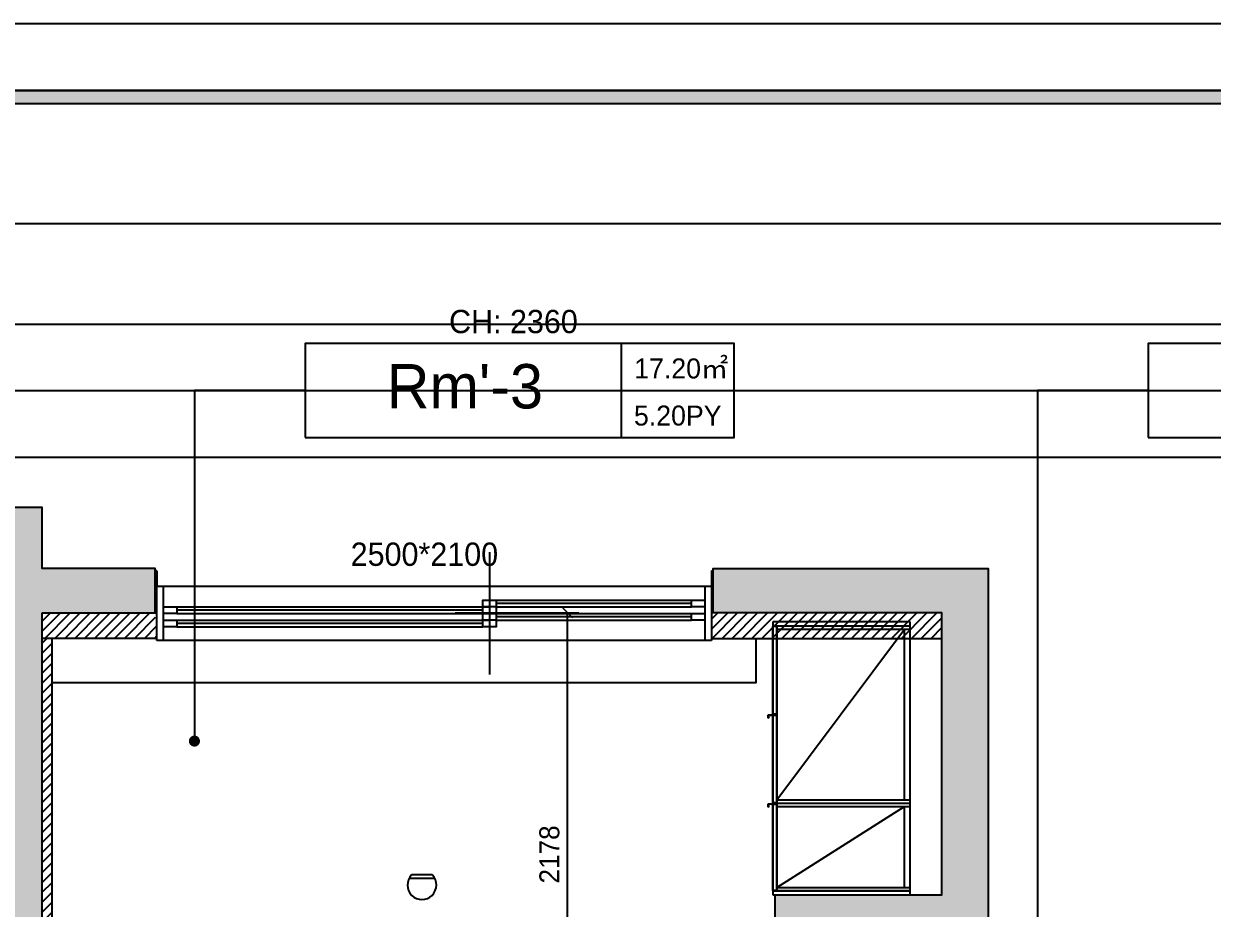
# Model space of a CAD drawing. Header units: millimetres. Extents: x -551172 to 227904, y -3435 to 261611.
# Drawn here: x 178298 to 183656, y 91515 to 95500 of the extents above; entities that cross this region are included whole.
import ezdxf
from ezdxf.enums import TextEntityAlignment as Align

# ---------------------------------------------------------------- set-up
doc = ezdxf.new("R2010")
doc.units = ezdxf.units.MM
doc.header["$LTSCALE"] = 100
doc.header["$PDMODE"] = 3
doc.layers.get('DEFPOINTS').update_dxf_attribs({"color": 248})
for name, color, linetype in [('3TI-CE-LIGHT', 6, 'Continuous'), ('C-LIGHT', 5, 'Continuous'), ('E-DIM(IN)', 14, 'Continuous'), ('F-HAT', 251, 'Continuous'), ('F-LEVEL', 7, 'Continuous'), ('F-SYM', 7, 'Continuous'), ('F-TEXT @ 1', 3, 'Continuous'), ('F-WALL1', 2, 'Continuous'), ('F-WALL2', 3, 'Continuous'), ('F-WIN', 4, 'Continuous'), ('FORM(YOURNAME)-1', 1, 'Continuous'), ('FORM(YOURNAME)-11', 1, 'Continuous')]:
    doc.layers.add(name, color=color, linetype=linetype)
doc.styles.add('HY울릉도L', font='Expo M.ttf')
doc.styles.add('YOURNAME', font='HYWULM.TTF')
doc.dimstyles.new('YOURNAME-50', dxfattribs={"dimscale": 50, "dimtxt": 1.8, "dimasz": 0.9, "dimexe": 1, "dimexo": 3, "dimgap": 0.7, "dimtad": 1, "dimdec": 0, "dimzin": 0, "dimdsep": 46, "dimtxsty": 'YOURNAME', "dimblk": 'ARCHTICK', "dimcen": 0, "dimclrd": 1, "dimclre": 1, "dimclrt": 7, "dimadec": 0, "dimazin": 0, "dimtfac": 1, "dimtdec": 0, "dimtix": 1, "dimtmove": 2, "dimatfit": 3, "dimldrblk": 'ARCHTICK', "dimfxl": 0, "dimtolj": 1, "dimtzin": 0, "dimarcsym": 0})
pattern_1 = [(45, (25200, 0), (-22.4506403, 22.4506403), [])]

# ---------------------------------------------------------------- blocks, each defined once
blk = doc.blocks.new('FORM-ELEVATION')
at = {"layer": 'FORM(YOURNAME)-11'}
h = blk.add_hatch(color=256, dxfattribs=at)
h.dxf.hatch_style = 1
h.paths.add_polyline_path([(-10309, 35708), (71691, 35708), (71691, 35508), (-10309, 35508)])
h.paths.add_polyline_path([(-10309, -21492), (71691, -21492), (71691, -21692), (-10309, -21692)])
at = {"layer": 'DEFPOINTS', "color": 158}
for points in [[(-10309, -21692), (71691, -21692), (71691, 35708), (-10309, 35708)], [(-8309, 33708), (61071, 33708), (61071, -19692), (-8309, -19692)]]:
    blk.add_lwpolyline(points, close=True, dxfattribs=at)
at = {"layer": 'FORM(YOURNAME)-11', "color": 250}
blk.add_lwpolyline([(-11309, -22692), (72691, -22692), (72691, 36708), (-11309, 36708)], close=True, dxfattribs=at)
at = {"layer": 'FORM(YOURNAME)-11'}
blk.add_lwpolyline([(-10309, 35708), (71691, 35708), (71691, 35508), (-10309, 35508)], close=True, dxfattribs=at)
at = {"layer": 'FORM(YOURNAME)-11', "color": 3, "style": 'YOURNAME'}
for tag, height, p in [('1', 450, (71041, -1219)), ('2', 450, (71041, -1863)), ('3', 450, (71041, -3150)), ('4', 450, (71041, -5081)), ('5', 515, (71041, -7398)), ('6', 515, (71041, -9650)), ('7', 515, (71041, -11903)), ('8', 515, (71041, -14155)), ('9', 515, (71041, -16408)), ('10', 515, (66791, -18596)), ('11', 515, (71041, -18660)), ('12', 515, (66791, -20848)), ('13', 515, (71041, -20848))]:
    blk.add_attdef(tag, text='', height=height, dxfattribs=at).set_placement(p, align=Align.MIDDLE_RIGHT)
blk = doc.blocks.new('*U717')
at = {"layer": 'FORM(YOURNAME)-1', "xscale": 0.3, "yscale": 0.3, "zscale": 0.3}
blk.add_blockref('FORM-ELEVATION', (170497, 84487.8), dxfattribs=at)
blk = doc.blocks.new('_ArchTick')
at = {"color": 0, "linetype": 'ByBlock', "const_width": 0.15}
blk.add_lwpolyline([(-0.5, -0.5), (0.5, 0.5)], dxfattribs=at)
blk = doc.blocks.new('*D363')
at = {"layer": 'DEFPOINTS', "color": 0}
for p in [(180093.1, 92845.8), (180750, 92845.8), (180405.6, 90668.3)]:
    blk.add_point(p, dxfattribs=at)
at = {"layer": 'E-DIM(IN)', "lineweight": -2}
for p, q in [((180243.1, 92845.8), (180800, 92845.8)), ((180750, 90668.3), (180750, 92845.8)), ((180555.6, 90668.3), (180800, 90668.3))]:
    blk.add_line(p, q, dxfattribs=at)
at = {"layer": 'E-DIM(IN)', "lineweight": -2, "xscale": 45, "yscale": 45, "zscale": 45}
for p, rotation in [((180750, 92845.8), 90), ((180750, 90668.3), 270)]:
    blk.add_blockref('_ArchTick', p, dxfattribs=dict(at, rotation=rotation))
at = {"layer": 'E-DIM(IN)', "color": 7, "insert": (180668.2, 91757.1), "char_height": 90, "attachment_point": 5, "rotation": 90, "style": 'YOURNAME'}
blk.add_mtext('\\A1;2178', dxfattribs=at)

msp = doc.modelspace()

# ---------------------------------------------------------------- hatches: boundary and pattern name
at = {"layer": 'F-HAT'}
h = msp.add_hatch(color=256, dxfattribs=at)
h.dxf.hatch_style = 1
h.paths.add_polyline_path([(171200.6, 91301.8), (171242.1, 91616.8), (169842.1, 91616.8), (169842.1, 93089.8), (170417.1, 93089.8), (170417.1, 93320.8), (169642.1, 93320.8), (169642.1, 79859.8), (170676.6, 79859.8), (170676.6, 80052.8), (169906.6, 80052.8), (169906.6, 81641.8), (170689.6, 81641.8), (170689.6, 81891.8), (169929.6, 81891.8), (169929.6, 86096.8), (171020.6, 86096.8), (171020.6, 86256.8), (169929.6, 86256.8), (169929.6, 88346.8), (171270.6, 88346.8), (171270.6, 88496.8), (169890.6, 88496.8), (169890.6, 91301.8)])
h.paths.add_polyline_path([(172733.6, 91301.8), (172733.6, 88496.8), (172058.6, 88496.8), (172058.6, 88346.8), (172733.6, 88346.8), (172733.6, 86256.8), (171870.6, 86256.8), (171870.6, 86096.8), (173420.6, 86096.8), (173420.6, 86256.8), (172905.6, 86256.8), (172905.6, 87608.8), (173605.6, 87608.8), (173605.6, 87763.8), (172895.6, 87763.8), (172895.6, 91300.8), (173685.6, 91300.8), (173685.6, 91915.8), (172900.6, 91915.8), (172900.6, 93120.8), (173660.6, 93120.8), (173660.6, 93320.8), (172034.6, 93320.8), (172034.6, 93089.8), (172744.6, 93089.8), (172744.6, 92186.8), (172002.1, 92186.8), (172002.1, 91616.8), (172043.6, 91301.8)])
h.paths.add_polyline_path([(172152.1, 91616.8), (172152.1, 92036.8), (172744.6, 92036.8), (172744.6, 91616.8)], flags=16)
h.paths.add_polyline_path([(172900.6, 91450.8), (172900.6, 91765.8), (173535.6, 91765.8), (173535.6, 91450.8)], flags=16)
h.paths.add_polyline_path([(174648.6, 86256.8), (174375.6, 86256.8), (174375.6, 86096.8), (174420.6, 86096.8), (174420.6, 81891.8), (173988.6, 81891.8), (173988.6, 81641.8), (174648.6, 81641.8), (174648.6, 81836.8)])
h.paths.add_polyline_path([(174601.6, 80059.8), (174601.6, 80694.8), (174406.6, 80694.8), (174406.6, 80402.8), (174406.6, 80059.8), (174396.6, 80059.8), (174396.6, 79859.8), (175111.6, 79859.8), (175111.6, 80059.8)])
h.paths.add_polyline_path([(180195.6, 80469.8), (180700.6, 80469.8), (180700.6, 80724.8), (180195.6, 80724.8), (180195.6, 85991.8), (182135.6, 85991.8), (182135.6, 85371.8), (182285.6, 85371.8), (182285.6, 85689.8), (182600.6, 85689.8), (182600.6, 85847.8), (182320.6, 85847.8), (182320.6, 86194.8), (180004.6, 86194.8), (180004.6, 80059.8), (179494.6, 80059.8), (179494.6, 79859.8), (180195.6, 79859.8), (180195.6, 80044.8)])
h.paths.add_polyline_path([(180195.6, 80044.8), (180195.6, 79859.8), (181840.6, 79859.8, 0.191132), (183208.8, 80469.8), (182995.6, 80469.8), (182973.9, 80469.8, -0.151278), (181840.6, 80044.8)])
h.paths.add_polyline_path([(184198.6, 80469.8), (184198.6, 80669.8), (183685.6, 80669.8), (183685.6, 85689.8), (183730.6, 85689.8), (183730.6, 85847.8), (183450.6, 85847.8), (183450.6, 85689.8), (183495.6, 85689.8), (183495.6, 80724.8), (182995.6, 80724.8), (182995.6, 80469.8)])
h.paths.add_polyline_path([(187180.6, 80469.8), (187180.6, 89425.8), (184290.6, 89425.8), (184290.6, 88310.8), (184205.6, 88310.8), (184205.6, 88150.8), (184290.6, 88150.8), (184290.6, 87350.8), (184450.6, 87350.8), (184450.6, 89200.8), (186980.6, 89200.8), (186980.6, 87505.8), (185235.6, 87505.8), (185235.6, 87350.8), (186165.6, 87350.8), (186165.6, 86142.8), (184900.6, 86142.8), (184900.6, 85847.8), (184580.6, 85847.8), (184580.6, 85689.8), (184895.6, 85689.8), (184895.6, 85364.8), (185048.6, 85364.8), (185048.6, 85984.8), (186988.6, 85984.8), (186988.6, 80669.8), (186478.6, 80669.8), (186478.6, 80469.8)])
h.paths.add_polyline_path([(186320.6, 86142.8), (186320.6, 87350.8), (186980.6, 87350.8), (186980.6, 86142.8)], flags=16)
h.paths.add_polyline_path([(180785.6, 87650.8), (180785.6, 87805.8), (178380.6, 87805.8), (178380.6, 92845.8), (178890.6, 92845.8), (178890.6, 93045.8), (178380.6, 93045.8), (178380.6, 93320.8), (177665.6, 93320.8), (177665.6, 93120.8), (178200.6, 93120.8), (178200.6, 90795.8), (177800.6, 90795.8), (177800.6, 90550.8), (178195.6, 90550.8), (178195.6, 87650.8)])
h.paths.add_polyline_path([(181875.6, 88310.8), (181875.6, 91102.8), (182645.6, 91102.8), (182645.6, 93045.8), (181405.6, 93045.8), (181405.6, 92845.8), (182437.6, 92845.8), (182437.6, 91575.8), (181685.6, 91575.8), (181685.6, 87805.8), (181635.6, 87805.8), (181635.6, 87650.8), (181870.6, 87650.8), (181870.6, 88150.8), (182290.6, 88150.8), (182290.6, 88310.8)])
h.paths.add_polyline_path([(181875.6, 91202.8), (181875.6, 91475.8), (182437.6, 91475.8), (182437.6, 91202.8)], flags=16)
h.paths.add_polyline_path([(184290.6, 90422.8), (184550.6, 90422.8), (184550.6, 91232.8), (184290.6, 91232.8)])
h.paths.add_polyline_path([(176170.6, 91300.8), (176170.6, 90550.8), (176440.6, 90550.8), (176440.6, 91640.8), (175170.6, 91640.8), (175170.6, 91300.8)])
h = msp.add_hatch(dxfattribs=at)
h.set_pattern_fill('ANSI31', color=256, scale=10)
h.set_pattern_definition(pattern_1)
h.paths.add_polyline_path([(178898.1, 93035.8), (178890.6, 93035.8), (178890.6, 92845.8), (178898.1, 92845.8)])
h = msp.add_hatch(dxfattribs=at)
h.set_pattern_fill('ANSI31', color=256, scale=10)
h.set_pattern_definition(pattern_1)
h.paths.add_polyline_path([(181398.1, 92845.8), (181405.6, 92845.8), (181405.6, 93035.8), (181398.1, 93035.8)])
h = msp.add_hatch(dxfattribs=at)
h.set_pattern_fill('ANSI31', color=256, scale=10)
h.set_pattern_definition([(45, (25200, -70), (-22.4506403, 22.4506403), [])])
h.paths.add_polyline_path([(178898.1, 92775.8), (178890.6, 92845.8), (178380.6, 92845.8), (178380.6, 92730.8), (178898.1, 92730.8)])
h.paths.add_polyline_path([(182437.6, 92845.8), (181405.6, 92845.8), (181398.1, 92775.8), (181398.1, 92730.8), (182437.6, 92730.8)])
h = msp.add_hatch(dxfattribs=at)
h.set_pattern_fill('ANSI31', color=256, scale=10)
h.paths.add_polyline_path([(178425.6, 92730.8), (178380.6, 92730.8), (178380.6, 87805.8), (178425.6, 87805.8)])

# ---------------------------------------------------------------- linework, layer by layer
at = {"layer": '3TI-CE-LIGHT', "color": 1}
msp.add_line((180151.5, 91648.5), (180034.8, 91648.5), dxfattribs=at)
at = {"layer": 'C-LIGHT'}
msp.add_line((180139.8, 91664.8), (180046.5, 91664.8), dxfattribs=at)
msp.add_arc((180093.1, 91619.1), 65.3, 135.573, 44.427, dxfattribs=at)
at = {"layer": 'DEFPOINTS'}
for points in [[(188280.6, 94145.8), (168542.1, 94145.8), (168542.1, 78759.8), (188280.6, 78759.8)], [(187980.6, 93845.8), (168842.1, 93845.8), (168842.1, 79059.8), (187980.6, 79059.8)], [(187680.6, 93545.8), (169142.1, 93545.8), (169142.1, 79359.8), (187680.6, 79359.8)]]:
    msp.add_lwpolyline(points, close=True, dxfattribs=at)
at = {"layer": 'F-HAT'}
for p, q in [((182293.6, 92805.8), (181675.6, 92805.8)), ((181675.6, 92805.8), (181675.6, 92787.8)), ((182293.6, 92787.8), (182293.6, 92805.8)), ((181674.6, 92785), (181675.4, 92785.8)), ((181674.6, 92390.6), (181674.6, 92785)), ((181675.4, 92785.8), (181691.8, 92785.8)), ((181693.6, 92787.8), (181675.6, 92787.8)), ((181675.6, 92787.8), (181675.6, 91593.8)), ((181691.8, 92785.8), (181692.6, 92785)), ((181692.6, 92785), (181692.6, 92390.6)), ((181693.6, 92787.8), (181693.6, 91987.8)), ((181693.6, 92787.8), (182293.6, 92787.8)), ((181693.6, 91593.8), (181693.6, 92787.8)), ((181693.6, 92787.8), (182293.6, 92787.8)), ((181693.6, 92002.8), (182268.6, 92772.8)), ((181693.6, 92772.8), (182293.6, 92772.8)), ((182268.6, 92002.8), (182268.6, 92772.8)), ((182293.6, 91987.8), (182293.6, 92787.8)), ((181653.6, 92385.6), (181653.7, 92385.8)), ((181653.6, 92371.5), (181653.6, 92385.6)), ((181653.7, 92371.4), (181653.6, 92371.5)), ((181653.7, 92385.8), (181653.8, 92385.8)), ((181653.8, 92371.3), (181653.7, 92371.4)), ((181653.8, 92385.8), (181693.6, 92385.8)), ((181655.9, 92371.3), (181653.8, 92371.3)), ((181656.1, 92371.4), (181655.9, 92371.3)), ((181656.2, 92383.6), (181656.1, 92383.4)), ((181656.1, 92383.4), (181656.1, 92371.5)), ((181656.1, 92371.5), (181656.1, 92371.4)), ((181656.3, 92383.6), (181656.2, 92383.6)), ((181672.9, 92383.6), (181656.3, 92383.6)), ((181672.9, 92379.8), (181672.9, 92383.6)), ((181673.9, 92379.8), (181672.9, 92379.8)), ((181692.6, 92384.8), (181673.9, 92384.8)), ((181673.9, 92384.8), (181673.9, 92379.8)), ((181675.4, 92389.8), (181674.6, 92390.6)), ((181674.8, 92384), (181675.6, 92384.8)), ((181674.8, 91990.6), (181674.8, 92384)), ((181691.8, 92389.8), (181675.4, 92389.8)), ((181675.6, 92384.8), (181691.8, 92384.8)), ((181692.6, 92390.6), (181691.8, 92389.8)), ((181691.8, 92384.8), (181692.6, 92384)), ((181692.6, 92381.3), (181692.6, 92384.8)), ((181692.6, 92384), (181692.6, 91990.6)), ((181693.6, 92381.3), (181692.6, 92381.3)), ((181693.6, 92385.8), (181693.6, 92381.3)), ((181693.6, 92002.8), (182293.6, 92002.8)), ((181653.6, 91985.1), (181653.7, 91985.3)), ((181653.6, 91971), (181653.6, 91985.1)), ((181653.7, 91970.9), (181653.6, 91971)), ((181653.7, 91985.3), (181653.8, 91985.3)), ((181653.8, 91970.8), (181653.7, 91970.9)), ((181653.8, 91985.3), (181693.6, 91985.3)), ((181655.9, 91970.8), (181653.8, 91970.8)), ((181656.1, 91970.9), (181655.9, 91970.8)), ((181656.2, 91983.1), (181656.1, 91982.9)), ((181656.1, 91982.9), (181656.1, 91971)), ((181656.1, 91971), (181656.1, 91970.9)), ((181656.3, 91983.1), (181656.2, 91983.1)), ((181672.9, 91983.1), (181656.3, 91983.1)), ((181672.9, 91979.3), (181672.9, 91983.1)), ((181673.9, 91979.3), (181672.9, 91979.3)), ((181692.6, 91984.3), (181673.9, 91984.3)), ((181673.9, 91984.3), (181673.9, 91979.3)), ((181675.6, 91989.8), (181674.8, 91990.6)), ((181674.8, 91983.5), (181675.6, 91984.3)), ((181674.8, 91596.1), (181674.8, 91983.5)), ((181691.8, 91989.8), (181675.6, 91989.8)), ((181675.6, 91984.3), (181691.8, 91984.3)), ((181692.6, 91990.6), (181691.8, 91989.8)), ((181691.8, 91984.3), (181692.6, 91983.5)), ((181692.6, 91980.8), (181692.6, 91984.3)), ((181692.6, 91983.5), (181692.6, 91596.1)), ((181693.6, 91980.8), (181692.6, 91980.8)), ((181693.6, 91987.8), (181693.6, 91593.8)), ((181693.6, 91987.8), (182293.6, 91987.8)), ((181693.6, 91987.8), (182293.6, 91987.8)), ((181693.6, 91985.3), (181693.6, 91980.8)), ((181693.6, 91972.8), (182293.6, 91972.8)), ((181693.6, 91608.8), (182268.6, 91972.8)), ((182268.6, 91608.8), (182268.6, 91972.8)), ((182293.6, 91593.8), (182293.6, 91987.8)), ((181675.6, 91595.3), (181674.8, 91596.1)), ((181691.8, 91595.3), (181675.6, 91595.3)), ((181675.6, 91593.8), (181675.6, 91575.8)), ((181693.6, 91593.8), (181675.6, 91593.8)), ((181675.6, 91593.8), (182293.6, 91593.8)), ((181675.6, 91575.8), (182293.6, 91575.8)), ((181692.6, 91596.1), (181691.8, 91595.3)), ((181693.6, 91608.8), (182293.6, 91608.8)), ((182293.6, 91593.8), (181693.6, 91593.8)), ((182293.6, 91575.8), (182293.6, 91593.8))]:
    msp.add_line(p, q, dxfattribs=at)
at = {"layer": 'F-LEVEL'}
msp.add_lwpolyline([(181598.1, 92730.8), (181598.1, 92530.8), (178425.6, 92530.8)], dxfattribs=at)
at = {"layer": 'F-SYM'}
for p, q in [((180991, 94060.3), (180991, 93635.8)), ((179567.5, 93848.1), (179067.5, 93848.1)), ((179067.5, 93848.1), (179067.5, 92267.9)), ((180991, 93848.1), (181500.6, 93848.1)), ((183367.5, 93848.1), (182867.5, 93848.1)), ((182867.5, 93848.1), (182867.5, 90607.9))]:
    msp.add_line(p, q, dxfattribs=at)
for points in [[(179567.5, 93635.8), (181500.6, 93635.8), (181500.6, 94060.3), (179567.5, 94060.3)], [(183367.5, 93635.8), (185300.6, 93635.8), (185300.6, 94060.3), (183367.5, 94060.3)]]:
    msp.add_lwpolyline(points, close=True, dxfattribs=at)
at = {"layer": 'F-SYM', "const_width": 25}
msp.add_lwpolyline([(179067.5, 92280.4, 1), (179067.5, 92255.4, 1)], format="xyb", close=True, dxfattribs=at)
at = {"layer": 'F-WALL1'}
for points in [[(178380.6, 92845.8), (178890.6, 92845.8), (178890.6, 93045.8), (178380.6, 93045.8), (178380.6, 93320.8), (177665.6, 93320.8), (177665.6, 93120.8), (178200.6, 93120.8), (178200.6, 90795.8), (177800.6, 90795.8), (177800.6, 90550.8), (178195.6, 90550.8), (178195.6, 87650.8), (180785.6, 87650.8), (180785.6, 87805.8), (178380.6, 87805.8)], [(181875.6, 91102.8), (181875.6, 88310.8), (182290.6, 88310.8), (182290.6, 88150.8), (181870.6, 88150.8), (181870.6, 87650.8), (181635.6, 87650.8), (181635.6, 87805.8), (181685.6, 87805.8), (181685.6, 91575.8), (182437.6, 91575.8), (182437.6, 92845.8), (181405.6, 92845.8), (181405.6, 93045.8), (182645.6, 93045.8), (182645.6, 91102.8)]]:
    msp.add_lwpolyline(points, close=True, dxfattribs=at)
at = {"layer": 'F-WALL2'}
for p, q in [((178898.1, 93035.8), (178890.6, 93035.8)), ((178898.1, 93035.8), (178898.1, 92965.8)), ((181398.1, 93035.8), (181405.6, 93035.8)), ((181398.1, 93035.8), (181398.1, 92965.8)), ((178890.6, 92845.8), (178898.1, 92845.8)), ((181405.6, 92845.8), (181398.1, 92845.8)), ((178898.1, 92730.8), (178380.6, 92730.8)), ((178425.6, 87805.8), (178425.6, 92730.8)), ((181398.1, 92730.8), (182437.6, 92730.8))]:
    msp.add_line(p, q, dxfattribs=at)
at = {"layer": 'F-WIN'}
for p, q in [((180398.1, 93119.2), (180398.1, 92567.5)), ((178898.1, 92720.8), (178898.1, 92965.8)), ((178898.1, 92965.8), (181398.1, 92965.8)), ((178928.1, 92720.8), (178928.1, 92965.8)), ((181368.1, 92965.8), (181368.1, 92720.8)), ((181398.1, 92965.8), (181398.1, 92720.8)), ((180428.1, 92903.3), (181308.1, 92903.3)), ((178988.1, 92873.3), (180368.1, 92873.3)), ((180368.1, 92858.3), (178988.1, 92858.3)), ((181308.1, 92888.3), (180428.1, 92888.3)), ((180428.1, 92873.3), (181308.1, 92873.3)), ((178988.1, 92843.3), (180368.1, 92843.3)), ((178988.1, 92813.3), (180368.1, 92813.3)), ((180368.1, 92798.3), (178988.1, 92798.3)), ((180428.1, 92843.3), (181308.1, 92843.3)), ((181308.1, 92828.3), (180428.1, 92828.3)), ((180428.1, 92813.3), (181308.1, 92813.3)), ((178988.1, 92783.3), (180368.1, 92783.3)), ((181398.1, 92720.8), (178898.1, 92720.8))]:
    msp.add_line(p, q, dxfattribs=at)
for points in [[(180428.1, 92903.3), (180428.1, 92873.3), (180368.1, 92873.3), (180368.1, 92903.3)], [(181368.1, 92903.3), (181368.1, 92873.3), (181308.1, 92873.3), (181308.1, 92903.3)], [(178988.1, 92873.3), (178988.1, 92843.3), (178928.1, 92843.3), (178928.1, 92873.3)], [(178988.1, 92813.3), (178988.1, 92783.3), (178928.1, 92783.3), (178928.1, 92813.3)], [(180428.1, 92843.3), (180428.1, 92813.3), (180368.1, 92813.3), (180368.1, 92843.3)], [(181368.1, 92843.3), (181368.1, 92813.3), (181308.1, 92813.3), (181308.1, 92843.3)]]:
    msp.add_lwpolyline(points, close=True, dxfattribs=at)
for points in [[(180428.1, 92873.3), (180428.1, 92843.3), (180368.1, 92843.3), (180368.1, 92873.3), (180398.1, 92873.3)], [(180428.1, 92813.3), (180428.1, 92783.3), (180368.1, 92783.3), (180368.1, 92813.3), (180398.1, 92813.3)]]:
    msp.add_lwpolyline(points, dxfattribs=at)

# ---------------------------------------------------------------- block references
at = {"layer": 'F-WALL1'}
msp.add_blockref('*U717', (0, 0), dxfattribs=at)

# ---------------------------------------------------------------- texts
at = {"layer": 'F-SYM', "style": 'HY울릉도L'}
for s, height, p in [('17.20㎡', 90, (181262, 93902.2)), ("Rm'-3", 200, (180286.6, 93767)), ('5.20PY', 90, (181246.4, 93689.9))]:
    msp.add_text(s, height=height, dxfattribs=at).set_placement(p, align=Align.CENTER)
at = {"layer": 'F-TEXT @ 1', "style": 'YOURNAME'}
msp.add_text('CH: 2360', height=105, dxfattribs=at).set_placement((180215.5, 94158.6), align=Align.MIDDLE_LEFT)
msp.add_text('2500*2100', height=105, dxfattribs=at).set_placement((179772, 93057.5))

# ---------------------------------------------------------------- dimensions: what is measured, and where the dimension line sits
at = {"layer": 'E-DIM(IN)'}
dim = msp.add_linear_dim(base=(180750, 92845.8023431), p1=(180405.6292305, 90668.3023431), p2=(180093.1292305, 92845.8023431), angle=90, dimstyle='YOURNAME-50', override={"dimclrd": 256, "dimclre": 256}, dxfattribs=at)
dim.commit()
dim.dimension.update_dxf_attribs({"geometry": '*D363', "text_midpoint": (180668.2023968, 91757.0523431)})

doc.saveas('drawing.dxf')
